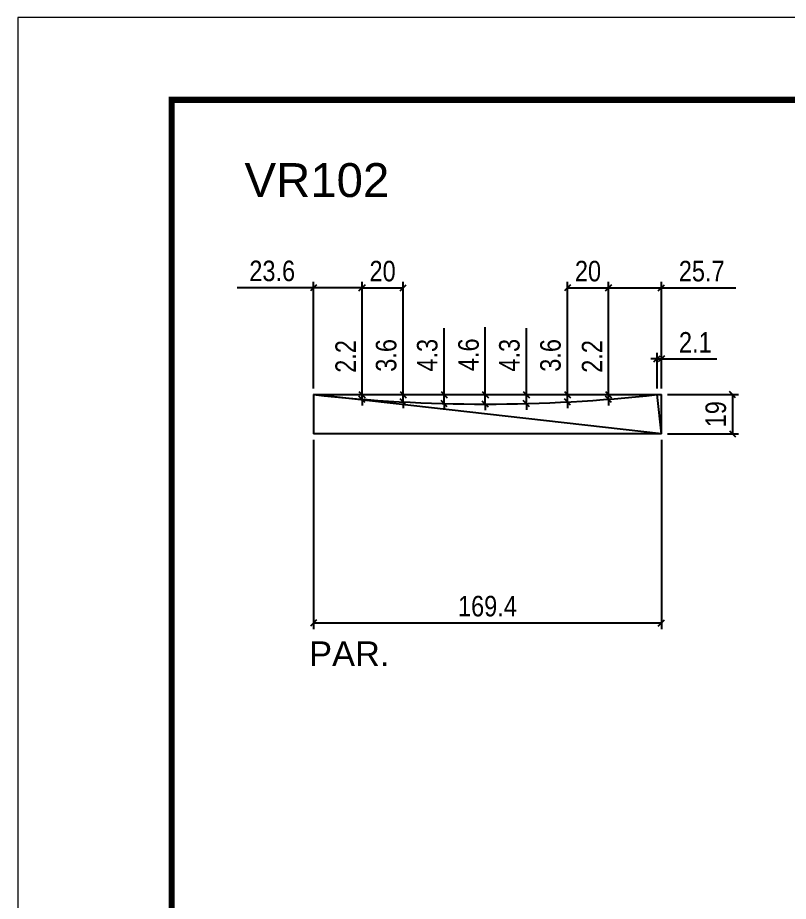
# Model space of a CAD drawing. Extents: x 2815 to 9069, y 548 to 5044.
# Drawn here: x 2815.5 to 3190.7, y 1167.7 to 1597.8 of the extents above; entities that cross this region are included whole.
import ezdxf

# ---------------------------------------------------------------- set-up
doc = ezdxf.new("R2010")
doc.units = 0
doc.linetypes.add('DASHED', pattern=[0.75, 0.5, -0.25])
for name, color, linetype in [('5', 5, 'Continuous'), ('NOMENCLATURA', 7, 'Continuous'), ('Painéis', 200, 'Continuous')]:
    doc.layers.add(name, color=color, linetype=linetype)
doc.layers.add('Folhas', color=255, linetype='Continuous', lineweight=9)
doc.layers.add('SARRAFO DE PRESSAO', color=251, linetype='DASHED', lineweight=9)
doc.styles.add('COTA TECNICA-50', font='techl___.ttf', dxfattribs={"height": 10})
doc.styles.get("Standard").update_dxf_attribs({"font": 'arial.ttf'})
doc.dimstyles.new('COTA PAINEL-50', dxfattribs={"dimtxt": 10, "dimasz": 3, "dimexe": 3, "dimexo": 3, "dimgap": 3, "dimtad": 1, "dimdec": 1, "dimzin": 12, "dimdsep": 46, "dimtxsty": 'COTA TECNICA-50', "dimblk1": 'OBLIQUE', "dimblk2": 'OBLIQUE', "dimsah": 1, "dimcen": 0.9, "dimclrd": 4, "dimclre": 4, "dimclrt": 240, "dimadec": 1, "dimazin": 3, "dimtfac": 1, "dimtdec": 1, "dimtmove": 0, "dimatfit": 3, "dimfxl": 1, "dimtolj": 1, "dimtzin": 12, "dimarcsym": 0})

# ---------------------------------------------------------------- blocks, each defined once
blk = doc.blocks.new('9999999999')
at = {"layer": 'Folhas'}
blk.add_lwpolyline([(98138.98, 34190.21), (99623.98, 34190.21), (99623.98, 35240.21), (98138.98, 35240.21)], close=True, dxfattribs=at)
at = {"layer": 'Folhas', "color": 30, "const_width": 3}
blk.add_lwpolyline([(98213.98, 34230.21), (99583.98, 34230.21), (99583.98, 35200.21), (98213.98, 35200.21)], close=True, dxfattribs=at)
blk = doc.blocks.new('_Oblique')
at = {"color": 0, "linetype": 'ByBlock', "lineweight": -2}
blk.add_line((-0.5, -0.5), (0.5, 0.5), dxfattribs=at)
blk = doc.blocks.new('*D228')
at = {"layer": 'Defpoints', "color": 0, "linetype": 'ByBlock', "transparency": 16777216}
for p in [(2959.51, 1395.25), (3128.89, 1395.25), (3128.89, 1303.17)]:
    blk.add_point(p, dxfattribs=at)
at = {"layer": 'Painéis', "color": 4, "linetype": 'ByBlock', "lineweight": -2, "transparency": 16777216}
for p, q in [((2959.51, 1392.25), (2959.51, 1300.17)), ((3128.89, 1392.25), (3128.89, 1300.17)), ((2959.51, 1303.17), (3128.89, 1303.17))]:
    blk.add_line(p, q, dxfattribs=at)
at = {"layer": 'Painéis', "color": 4, "linetype": 'ByBlock', "lineweight": -2, "transparency": 16777216, "xscale": 3, "yscale": 3, "zscale": 3, "rotation": 180}
blk.add_blockref('_Oblique', (2959.51, 1303.17), dxfattribs=at)
at = {"layer": 'Painéis', "color": 4, "linetype": 'ByBlock', "lineweight": -2, "transparency": 16777216, "xscale": 3, "yscale": 3, "zscale": 3}
blk.add_blockref('_Oblique', (3128.89, 1303.17), dxfattribs=at)
at = {"layer": 'Painéis', "color": 240, "linetype": 'ByBlock', "transparency": 16777216, "insert": (3044.2, 1311.3), "char_height": 10, "attachment_point": 5, "style": 'COTA TECNICA-50'}
blk.add_mtext('\\A1;169.4', dxfattribs=at)
blk = doc.blocks.new('*D229')
at = {"layer": 'Defpoints', "color": 0, "linetype": 'ByBlock', "transparency": 16777216}
for p in [(3128.89, 1414.29), (3128.89, 1395.25), (3163.5, 1395.25)]:
    blk.add_point(p, dxfattribs=at)
at = {"layer": 'Painéis', "color": 4, "linetype": 'ByBlock', "lineweight": -2, "transparency": 16777216}
for p, q in [((3131.89, 1414.29), (3166.5, 1414.29)), ((3163.5, 1414.29), (3163.5, 1395.25)), ((3131.89, 1395.25), (3166.5, 1395.25))]:
    blk.add_line(p, q, dxfattribs=at)
at = {"layer": 'Painéis', "color": 4, "linetype": 'ByBlock', "lineweight": -2, "transparency": 16777216, "xscale": 3, "yscale": 3, "zscale": 3}
for p, rotation in [((3163.5, 1414.29), 90), ((3163.5, 1395.25), 270)]:
    blk.add_blockref('_Oblique', p, dxfattribs=dict(at, rotation=rotation))
at = {"layer": 'Painéis', "color": 240, "linetype": 'ByBlock', "transparency": 16777216, "insert": (3155.41, 1404.77), "char_height": 10, "attachment_point": 5, "rotation": 90, "style": 'COTA TECNICA-50'}
blk.add_mtext('\\A1;19', dxfattribs=at)
blk = doc.blocks.new('*D230')
at = {"layer": 'Defpoints', "color": 0, "linetype": 'ByBlock', "transparency": 16777216}
for p in [(3128.89, 1431.69), (3126.78, 1414.29), (3128.89, 1414.29)]:
    blk.add_point(p, dxfattribs=at)
at = {"layer": 'Painéis', "color": 4, "linetype": 'ByBlock', "lineweight": -2, "transparency": 16777216}
for p, q in [((3126.78, 1417.29), (3126.78, 1434.69)), ((3128.89, 1417.29), (3128.89, 1434.69)), ((3126.78, 1431.69), (3123.78, 1431.69)), ((3126.78, 1431.69), (3128.89, 1431.69)), ((3128.89, 1431.69), (3155.89, 1431.69))]:
    blk.add_line(p, q, dxfattribs=at)
at = {"layer": 'Painéis', "color": 4, "linetype": 'ByBlock', "lineweight": -2, "transparency": 16777216, "xscale": 3, "yscale": 3, "zscale": 3}
blk.add_blockref('_Oblique', (3126.78, 1431.69), dxfattribs=at)
at = {"layer": 'Painéis', "color": 4, "linetype": 'ByBlock', "lineweight": -2, "transparency": 16777216, "xscale": 3, "yscale": 3, "zscale": 3, "rotation": 180}
blk.add_blockref('_Oblique', (3128.89, 1431.69), dxfattribs=at)
at = {"layer": 'Painéis', "color": 240, "linetype": 'ByBlock', "transparency": 16777216, "insert": (3145.39, 1439.75), "char_height": 10, "attachment_point": 5, "style": 'COTA TECNICA-50'}
blk.add_mtext('\\A1;2.1', dxfattribs=at)
blk = doc.blocks.new('*D68')
at = {"layer": 'Defpoints', "color": 0, "linetype": 'ByBlock', "transparency": 16777216}
for p in [(3128.89, 1466.25), (3103.15, 1414.29), (3128.89, 1414.29)]:
    blk.add_point(p, dxfattribs=at)
at = {"layer": 'Painéis', "color": 4, "linetype": 'ByBlock', "lineweight": -2, "transparency": 16777216}
for p, q in [((3103.15, 1417.29), (3103.15, 1469.25)), ((3128.89, 1417.29), (3128.89, 1469.25)), ((3103.15, 1466.25), (3128.89, 1466.25)), ((3128.89, 1466.25), (3165.16, 1466.25))]:
    blk.add_line(p, q, dxfattribs=at)
at = {"layer": 'Painéis', "color": 4, "linetype": 'ByBlock', "lineweight": -2, "transparency": 16777216, "xscale": 3, "yscale": 3, "zscale": 3, "rotation": 180}
blk.add_blockref('_Oblique', (3103.15, 1466.25), dxfattribs=at)
at = {"layer": 'Painéis', "color": 4, "linetype": 'ByBlock', "lineweight": -2, "transparency": 16777216, "xscale": 3, "yscale": 3, "zscale": 3}
blk.add_blockref('_Oblique', (3128.89, 1466.25), dxfattribs=at)
at = {"layer": 'Painéis', "color": 240, "linetype": 'ByBlock', "transparency": 16777216, "insert": (3148.52, 1474.36), "char_height": 10, "attachment_point": 5, "style": 'COTA TECNICA-50'}
blk.add_mtext('\\A1;25.7', dxfattribs=at)
blk = doc.blocks.new('*D69')
at = {"layer": 'Defpoints', "color": 0, "linetype": 'ByBlock', "transparency": 16777216}
for p in [(2983.15, 1414.29), (2983.15, 1414.29), (2983.15, 1412.05)]:
    blk.add_point(p, dxfattribs=at)
at = {"layer": 'Painéis', "color": 4, "linetype": 'ByBlock', "lineweight": -2, "transparency": 16777216}
for p, q in [((2983.15, 1414.29), (2983.15, 1445.51)), ((2983.15, 1412.05), (2983.15, 1414.29)), ((2983.15, 1412.05), (2983.15, 1409.05)), ((2986.15, 1414.29), (2986.15, 1414.29)), ((2986.15, 1412.05), (2986.15, 1412.05))]:
    blk.add_line(p, q, dxfattribs=at)
at = {"layer": 'Painéis', "color": 4, "linetype": 'ByBlock', "lineweight": -2, "transparency": 16777216, "xscale": 3, "yscale": 3, "zscale": 3}
for p, rotation in [((2983.15, 1414.29), 270), ((2983.15, 1412.05), 90)]:
    blk.add_blockref('_Oblique', p, dxfattribs=dict(at, rotation=rotation))
at = {"layer": 'Painéis', "color": 240, "linetype": 'ByBlock', "transparency": 16777216, "insert": (2975.15, 1432.9), "char_height": 10, "attachment_point": 5, "rotation": 90, "style": 'COTA TECNICA-50'}
blk.add_mtext('\\A1;2.2', dxfattribs=at)
blk = doc.blocks.new('*D70')
at = {"layer": 'Defpoints', "color": 0, "linetype": 'ByBlock', "transparency": 16777216}
for p in [(3003.15, 1414.29), (3003.15, 1414.29), (3003.15, 1410.73)]:
    blk.add_point(p, dxfattribs=at)
at = {"layer": 'Painéis', "color": 4, "linetype": 'ByBlock', "lineweight": -2, "transparency": 16777216}
for p, q in [((3003.15, 1414.29), (3003.15, 1446.54)), ((3003.15, 1410.73), (3003.15, 1414.29)), ((3003.15, 1410.73), (3003.15, 1407.73)), ((3006.15, 1414.29), (3006.15, 1414.29)), ((3006.15, 1410.73), (3006.15, 1410.73))]:
    blk.add_line(p, q, dxfattribs=at)
at = {"layer": 'Painéis', "color": 4, "linetype": 'ByBlock', "lineweight": -2, "transparency": 16777216, "xscale": 3, "yscale": 3, "zscale": 3}
for p, rotation in [((3003.15, 1414.29), 270), ((3003.15, 1410.73), 90)]:
    blk.add_blockref('_Oblique', p, dxfattribs=dict(at, rotation=rotation))
at = {"layer": 'Painéis', "color": 240, "linetype": 'ByBlock', "transparency": 16777216, "insert": (2994.93, 1433.41), "char_height": 10, "attachment_point": 5, "rotation": 90, "style": 'COTA TECNICA-50'}
blk.add_mtext('\\A1;3.6', dxfattribs=at)
blk = doc.blocks.new('*D71')
at = {"layer": 'Defpoints', "color": 0, "linetype": 'ByBlock', "transparency": 16777216}
for p in [(3023.15, 1414.29), (3023.15, 1414.29), (3023.15, 1409.94)]:
    blk.add_point(p, dxfattribs=at)
at = {"layer": 'Painéis', "color": 4, "linetype": 'ByBlock', "lineweight": -2, "transparency": 16777216}
for p, q in [((3023.15, 1414.29), (3023.15, 1446.65)), ((3023.15, 1409.94), (3023.15, 1414.29)), ((3026.15, 1414.29), (3026.15, 1414.29)), ((3023.15, 1409.94), (3023.15, 1406.94)), ((3026.15, 1409.94), (3026.15, 1409.94))]:
    blk.add_line(p, q, dxfattribs=at)
at = {"layer": 'Painéis', "color": 4, "linetype": 'ByBlock', "lineweight": -2, "transparency": 16777216, "xscale": 3, "yscale": 3, "zscale": 3}
for p, rotation in [((3023.15, 1414.29), 270), ((3023.15, 1409.94), 90)]:
    blk.add_blockref('_Oblique', p, dxfattribs=dict(at, rotation=rotation))
at = {"layer": 'Painéis', "color": 240, "linetype": 'ByBlock', "transparency": 16777216, "insert": (3014.93, 1433.47), "char_height": 10, "attachment_point": 5, "rotation": 90, "style": 'COTA TECNICA-50'}
blk.add_mtext('\\A1;4.3', dxfattribs=at)
blk = doc.blocks.new('*D72')
at = {"layer": 'Defpoints', "color": 0, "linetype": 'ByBlock', "transparency": 16777216}
for p in [(3043.15, 1414.29), (3043.15, 1414.29), (3043.15, 1409.68)]:
    blk.add_point(p, dxfattribs=at)
at = {"layer": 'Painéis', "color": 4, "linetype": 'ByBlock', "lineweight": -2, "transparency": 16777216}
for p, q in [((3043.15, 1414.29), (3043.15, 1447.15)), ((3043.15, 1409.68), (3043.15, 1414.29)), ((3046.15, 1414.29), (3046.15, 1414.29)), ((3043.15, 1409.68), (3043.15, 1406.68)), ((3046.15, 1409.68), (3046.15, 1409.68))]:
    blk.add_line(p, q, dxfattribs=at)
at = {"layer": 'Painéis', "color": 4, "linetype": 'ByBlock', "lineweight": -2, "transparency": 16777216, "xscale": 3, "yscale": 3, "zscale": 3}
for p, rotation in [((3043.15, 1414.29), 270), ((3043.15, 1409.68), 90)]:
    blk.add_blockref('_Oblique', p, dxfattribs=dict(at, rotation=rotation))
at = {"layer": 'Painéis', "color": 240, "linetype": 'ByBlock', "transparency": 16777216, "insert": (3035.05, 1433.72), "char_height": 10, "attachment_point": 5, "rotation": 90, "style": 'COTA TECNICA-50'}
blk.add_mtext('\\A1;4.6', dxfattribs=at)
blk = doc.blocks.new('*D73')
at = {"layer": 'Defpoints', "color": 0, "linetype": 'ByBlock', "transparency": 16777216}
for p in [(3063.15, 1414.29), (3063.15, 1414.29), (3063.15, 1409.94)]:
    blk.add_point(p, dxfattribs=at)
at = {"layer": 'Painéis', "color": 4, "linetype": 'ByBlock', "lineweight": -2, "transparency": 16777216}
for p, q in [((3063.15, 1414.29), (3063.15, 1446.65)), ((3063.15, 1409.94), (3063.15, 1414.29)), ((3066.15, 1414.29), (3066.15, 1414.29)), ((3063.15, 1409.94), (3063.15, 1406.94)), ((3066.15, 1409.94), (3066.15, 1409.94))]:
    blk.add_line(p, q, dxfattribs=at)
at = {"layer": 'Painéis', "color": 4, "linetype": 'ByBlock', "lineweight": -2, "transparency": 16777216, "xscale": 3, "yscale": 3, "zscale": 3}
for p, rotation in [((3063.15, 1414.29), 270), ((3063.15, 1409.94), 90)]:
    blk.add_blockref('_Oblique', p, dxfattribs=dict(at, rotation=rotation))
at = {"layer": 'Painéis', "color": 240, "linetype": 'ByBlock', "transparency": 16777216, "insert": (3054.93, 1433.47), "char_height": 10, "attachment_point": 5, "rotation": 90, "style": 'COTA TECNICA-50'}
blk.add_mtext('\\A1;4.3', dxfattribs=at)
blk = doc.blocks.new('*D74')
at = {"layer": 'Defpoints', "color": 0, "linetype": 'ByBlock', "transparency": 16777216}
for p in [(3083.15, 1414.29), (3083.15, 1414.29), (3083.15, 1410.73)]:
    blk.add_point(p, dxfattribs=at)
at = {"layer": 'Painéis', "color": 4, "linetype": 'ByBlock', "lineweight": -2, "transparency": 16777216}
for p, q in [((3083.15, 1414.29), (3083.15, 1446.54)), ((3083.15, 1410.73), (3083.15, 1414.29)), ((3083.15, 1410.73), (3083.15, 1407.73)), ((3086.15, 1414.29), (3086.15, 1414.29)), ((3086.15, 1410.73), (3086.15, 1410.73))]:
    blk.add_line(p, q, dxfattribs=at)
at = {"layer": 'Painéis', "color": 4, "linetype": 'ByBlock', "lineweight": -2, "transparency": 16777216, "xscale": 3, "yscale": 3, "zscale": 3}
for p, rotation in [((3083.15, 1414.29), 270), ((3083.15, 1410.73), 90)]:
    blk.add_blockref('_Oblique', p, dxfattribs=dict(at, rotation=rotation))
at = {"layer": 'Painéis', "color": 240, "linetype": 'ByBlock', "transparency": 16777216, "insert": (3074.93, 1433.41), "char_height": 10, "attachment_point": 5, "rotation": 90, "style": 'COTA TECNICA-50'}
blk.add_mtext('\\A1;3.6', dxfattribs=at)
blk = doc.blocks.new('*D75')
at = {"layer": 'Defpoints', "color": 0, "linetype": 'ByBlock', "transparency": 16777216}
for p in [(3103.15, 1414.29), (3103.15, 1414.29), (3103.15, 1412.05)]:
    blk.add_point(p, dxfattribs=at)
at = {"layer": 'Painéis', "color": 4, "linetype": 'ByBlock', "lineweight": -2, "transparency": 16777216}
for p, q in [((3103.15, 1414.29), (3103.15, 1445.51)), ((3103.15, 1412.05), (3103.15, 1414.29)), ((3103.15, 1412.05), (3103.15, 1409.05)), ((3106.15, 1414.29), (3106.15, 1414.29)), ((3106.15, 1412.05), (3106.15, 1412.05))]:
    blk.add_line(p, q, dxfattribs=at)
at = {"layer": 'Painéis', "color": 4, "linetype": 'ByBlock', "lineweight": -2, "transparency": 16777216, "xscale": 3, "yscale": 3, "zscale": 3}
for p, rotation in [((3103.15, 1414.29), 270), ((3103.15, 1412.05), 90)]:
    blk.add_blockref('_Oblique', p, dxfattribs=dict(at, rotation=rotation))
at = {"layer": 'Painéis', "color": 240, "linetype": 'ByBlock', "transparency": 16777216, "insert": (3095.15, 1432.9), "char_height": 10, "attachment_point": 5, "rotation": 90, "style": 'COTA TECNICA-50'}
blk.add_mtext('\\A1;2.2', dxfattribs=at)
blk = doc.blocks.new('*D76')
at = {"layer": 'Defpoints', "color": 0, "linetype": 'ByBlock', "transparency": 16777216}
for p in [(3103.15, 1466.25), (3083.15, 1414.29), (3103.15, 1414.29)]:
    blk.add_point(p, dxfattribs=at)
at = {"layer": 'Painéis', "color": 4, "linetype": 'ByBlock', "lineweight": -2, "transparency": 16777216}
for p, q in [((3083.15, 1417.29), (3083.15, 1469.25)), ((3103.15, 1417.29), (3103.15, 1469.25)), ((3083.15, 1466.25), (3103.15, 1466.25))]:
    blk.add_line(p, q, dxfattribs=at)
at = {"layer": 'Painéis', "color": 4, "linetype": 'ByBlock', "lineweight": -2, "transparency": 16777216, "xscale": 3, "yscale": 3, "zscale": 3, "rotation": 180}
blk.add_blockref('_Oblique', (3083.15, 1466.25), dxfattribs=at)
at = {"layer": 'Painéis', "color": 4, "linetype": 'ByBlock', "lineweight": -2, "transparency": 16777216, "xscale": 3, "yscale": 3, "zscale": 3}
blk.add_blockref('_Oblique', (3103.15, 1466.25), dxfattribs=at)
at = {"layer": 'Painéis', "color": 240, "linetype": 'ByBlock', "transparency": 16777216, "insert": (3093.15, 1474.36), "char_height": 10, "attachment_point": 5, "style": 'COTA TECNICA-50'}
blk.add_mtext('\\A1;20', dxfattribs=at)
blk = doc.blocks.new('*D231')
at = {"layer": 'Defpoints', "color": 0, "linetype": 'ByBlock', "transparency": 16777216}
for p in [(2959.51, 1466.25), (2959.51, 1414.29), (2983.15, 1414.29)]:
    blk.add_point(p, dxfattribs=at)
at = {"layer": 'Painéis', "color": 4, "linetype": 'ByBlock', "lineweight": -2, "transparency": 16777216}
for p, q in [((2959.51, 1417.29), (2959.51, 1469.25)), ((2983.15, 1417.29), (2983.15, 1469.25)), ((2959.51, 1466.25), (2922.3, 1466.25)), ((2983.15, 1466.25), (2959.51, 1466.25))]:
    blk.add_line(p, q, dxfattribs=at)
at = {"layer": 'Painéis', "color": 4, "linetype": 'ByBlock', "lineweight": -2, "transparency": 16777216, "xscale": 3, "yscale": 3, "zscale": 3, "rotation": 180}
blk.add_blockref('_Oblique', (2959.51, 1466.25), dxfattribs=at)
at = {"layer": 'Painéis', "color": 4, "linetype": 'ByBlock', "lineweight": -2, "transparency": 16777216, "xscale": 3, "yscale": 3, "zscale": 3}
blk.add_blockref('_Oblique', (2983.15, 1466.25), dxfattribs=at)
at = {"layer": 'Painéis', "color": 240, "linetype": 'ByBlock', "transparency": 16777216, "insert": (2939.41, 1474.47), "char_height": 10, "attachment_point": 5, "style": 'COTA TECNICA-50'}
blk.add_mtext('\\A1;23.6', dxfattribs=at)
blk = doc.blocks.new('*D77')
at = {"layer": 'Defpoints', "color": 0, "linetype": 'ByBlock', "transparency": 16777216}
for p in [(3003.15, 1466.25), (2983.15, 1414.29), (3003.15, 1414.29)]:
    blk.add_point(p, dxfattribs=at)
at = {"layer": 'Painéis', "color": 4, "linetype": 'ByBlock', "lineweight": -2, "transparency": 16777216}
for p, q in [((2983.15, 1417.29), (2983.15, 1469.25)), ((3003.15, 1417.29), (3003.15, 1469.25)), ((2983.15, 1466.25), (3003.15, 1466.25))]:
    blk.add_line(p, q, dxfattribs=at)
at = {"layer": 'Painéis', "color": 4, "linetype": 'ByBlock', "lineweight": -2, "transparency": 16777216, "xscale": 3, "yscale": 3, "zscale": 3, "rotation": 180}
blk.add_blockref('_Oblique', (2983.15, 1466.25), dxfattribs=at)
at = {"layer": 'Painéis', "color": 4, "linetype": 'ByBlock', "lineweight": -2, "transparency": 16777216, "xscale": 3, "yscale": 3, "zscale": 3}
blk.add_blockref('_Oblique', (3003.15, 1466.25), dxfattribs=at)
at = {"layer": 'Painéis', "color": 240, "linetype": 'ByBlock', "transparency": 16777216, "insert": (2993.15, 1474.36), "char_height": 10, "attachment_point": 5, "style": 'COTA TECNICA-50'}
blk.add_mtext('\\A1;20', dxfattribs=at)

msp = doc.modelspace()

# ---------------------------------------------------------------- linework, layer by layer
at = {"linetype": 'Continuous'}
for q in [(2959.51, 1414.29), (3126.78, 1414.29)]:
    msp.add_line((3128.89, 1395.25), q, dxfattribs=at)
msp.add_arc((3043.15, 2170.46), 760.78, 263.68851, 276.31149, dxfattribs=at)
at = {"layer": 'Painéis', "linetype": 'ByBlock'}
for p, q in [((2959.51, 1414.29), (3128.89, 1414.29)), ((2959.51, 1414.29), (2959.51, 1395.25)), ((3128.89, 1395.25), (3128.89, 1414.29)), ((3128.89, 1395.25), (2959.51, 1395.25))]:
    msp.add_line(p, q, dxfattribs=at)

# ---------------------------------------------------------------- block references
at = {"layer": 'SARRAFO DE PRESSAO', "color": 6, "linetype": 'ByBlock'}
msp.add_blockref('9999999999', (-95323.49, -33642.42), dxfattribs=at)

# ---------------------------------------------------------------- texts
at = {"layer": '5', "linetype": 'Continuous'}
msp.add_text('PAR.', height=12, rotation=0, dxfattribs=at).set_placement((2957.37, 1282.2))
at = {"layer": 'NOMENCLATURA', "linetype": 'Continuous'}
msp.add_text('VR102', height=16.5, dxfattribs=at).set_placement((2925.94, 1510.49))

# ---------------------------------------------------------------- dimensions: what is measured, and where the dimension line sits
at = {"layer": 'Painéis', "linetype": 'ByBlock'}
for base, p1, p2, picture, middle in [((2959.51, 1466.25), (2983.15, 1414.29), (2959.51, 1414.29), '*D231', (2939.41, 1474.47)), ((3128.89, 1466.25), (3103.15, 1414.29), (3128.89, 1414.29), '*D68', (3148.52, 1474.36)), ((3128.89, 1431.69), (3126.78, 1414.29), (3128.89, 1414.29), '*D230', (3145.39, 1439.75)), ((3128.89, 1303.17), (2959.51, 1395.25), (3128.89, 1395.25), '*D228', (3044.2, 1311.3))]:
    dim = msp.add_linear_dim(base=base, p1=p1, p2=p2, dimstyle='COTA PAINEL-50', override={"dimarcsym": 1}, dxfattribs=at)
    dim.commit()
    dim.dimension.update_dxf_attribs({"geometry": picture, "text_midpoint": middle})
for base, p1, p2, picture, middle in [((3003.15, 1466.25), (2983.15, 1414.29), (3003.15, 1414.29), '*D77', (2993.15, 1466.25)), ((3103.15, 1466.25), (3083.15, 1414.29), (3103.15, 1414.29), '*D76', (3093.15, 1466.25))]:
    dim = msp.add_linear_dim(base=base, p1=p1, p2=p2, dimstyle='COTA PAINEL-50', override={"dimarcsym": 1}, dxfattribs=at)
    dim.commit()
    dim.dimension.update_dxf_attribs({"geometry": picture, "text_midpoint": middle, "dimtype": 160})
for base, p1, p2, picture, middle in [((2983.15, 1414.29), (2983.15, 1412.05), (2983.15, 1414.29), '*D69', (2975.15, 1432.9)), ((3003.15, 1414.29), (3003.15, 1410.73), (3003.15, 1414.29), '*D70', (2994.93, 1433.41)), ((3023.1488, 1414.2889), (3023.1488, 1409.9407), (3023.1488, 1414.2889), '*D71', (3014.9295, 1433.4717)), ((3043.15, 1414.29), (3043.15, 1409.68), (3043.15, 1414.29), '*D72', (3035.05, 1433.72)), ((3063.1488, 1414.2889), (3063.1488, 1409.9407), (3063.1488, 1414.2889), '*D73', (3054.9295, 1433.4717)), ((3083.15, 1414.29), (3083.15, 1410.73), (3083.15, 1414.29), '*D74', (3074.93, 1433.41)), ((3103.15, 1414.29), (3103.15, 1412.05), (3103.15, 1414.29), '*D75', (3095.15, 1432.9)), ((3163.5, 1395.25), (3128.89, 1414.29), (3128.89, 1395.25), '*D229', (3155.41, 1404.77))]:
    dim = msp.add_linear_dim(base=base, p1=p1, p2=p2, angle=90, dimstyle='COTA PAINEL-50', override={"dimarcsym": 1}, dxfattribs=at)
    dim.commit()
    dim.dimension.update_dxf_attribs({"geometry": picture, "text_midpoint": middle})

doc.saveas('drawing.dxf')
